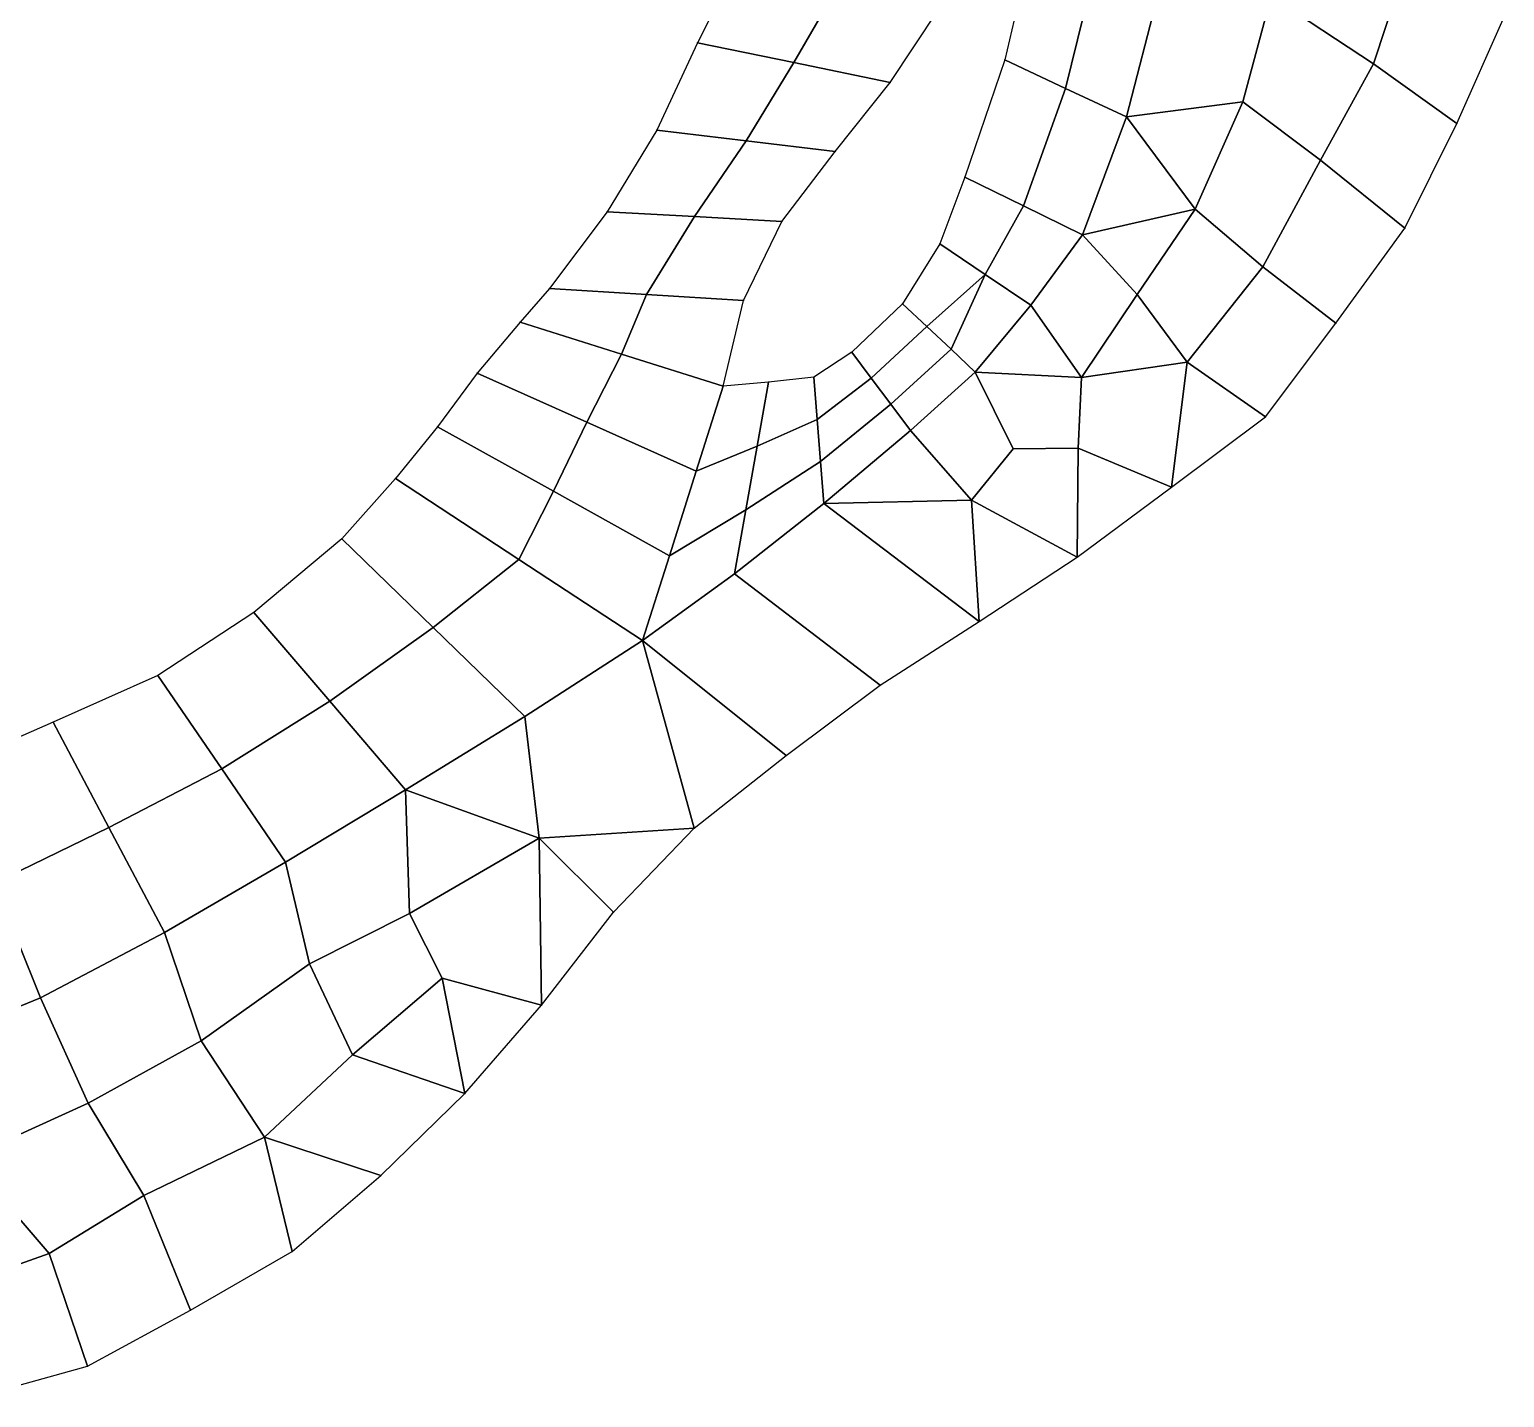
# Model space of a CAD drawing. Extents: x 380707 to 407438, y 6452841 to 6483357.
# Drawn here: x 397169.7 to 397358, y 6455409.9 to 6455584.6 of the extents above; entities that cross this region are included whole.
import ezdxf

# ---------------------------------------------------------------- set-up
doc = ezdxf.new("R2010")
doc.units = 0
for name, color, linetype in [('MESH_BOUND', 25, 'CONTINUOUS'), ('MESH_ELEMS', 18, 'CONTINUOUS'), ('MESH_NODES', 18, 'CONTINUOUS')]:
    doc.layers.add(name, color=color, linetype=linetype)

msp = doc.modelspace()

# ---------------------------------------------------------------- linework, layer by layer
at = {"layer": 'MESH_BOUND', "color": 25}
for points in [[(397297.803, 6455596.08, -0.499), (397294.219, 6455580.69, -0.359)], [(397260.52, 6455593.83, -0.52), (397254.986, 6455582.87, -0.376)], [(397279.58, 6455577.81, -0.167), (397285.732, 6455587.06, -0.154)], [(397351.928, 6455572.58, 0.582), (397358.007, 6455586.28, 0.877)], [(397254.986, 6455582.87, -0.376), (397249.817, 6455571.73, -0.59)], [(397294.219, 6455580.69, -0.359), (397289.119, 6455565.73, -0.667)], [(397272.576, 6455569, -0.187), (397279.58, 6455577.81, -0.167)], [(397249.817, 6455571.73, -0.59), (397243.484, 6455561.28, -0.424)], [(397345.3, 6455559.19, 0.297), (397351.928, 6455572.58, 0.582)], [(397265.764, 6455560.07, -0.288), (397272.576, 6455569, -0.187)], [(397289.119, 6455565.73, -0.667), (397285.935, 6455557.21, -0.602)], [(397243.484, 6455561.28, -0.424), (397236.086, 6455551.5, -0.094)], [(397260.859, 6455549.96, -0.101), (397265.764, 6455560.07, -0.288)], [(397336.489, 6455547.06, 0.358), (397345.3, 6455559.19, 0.297)], [(397285.935, 6455557.21, -0.602), (397281.167, 6455549.53, -0.551)], [(397236.086, 6455551.5, -0.094), (397232.347, 6455547.21, -0.043)], [(397258.27, 6455539.01, -0.516), (397260.859, 6455549.96, -0.101)], [(397281.167, 6455549.53, -0.551), (397274.68, 6455543.37, -0.509)], [(397232.347, 6455547.21, -0.043), (397226.869, 6455540.69, -0.152)], [(397327.499, 6455535.11, 0.377), (397336.489, 6455547.06, 0.358)], [(397274.68, 6455543.37, -0.509), (397269.826, 6455540.16, -0.412)], [(397226.869, 6455540.69, -0.152), (397221.806, 6455533.84, -0.246)], [(397264.068, 6455539.53, -0.317), (397258.27, 6455539.01, -0.516)], [(397269.826, 6455540.16, -0.412), (397264.068, 6455539.53, -0.317)], [(397315.483, 6455526.14, 0.491), (397327.499, 6455535.11, 0.377)], [(397221.806, 6455533.84, -0.246), (397216.439, 6455527.24, -0.351)], [(397216.439, 6455527.24, -0.351), (397209.573, 6455519.53, -0.484)], [(397303.467, 6455517.18, 0.58), (397315.483, 6455526.14, 0.491)], [(397209.573, 6455519.53, -0.484), (397198.367, 6455510.1, -0.619)], [(397290.929, 6455508.96, 0.463), (397303.467, 6455517.18, 0.58)], [(397198.367, 6455510.1, -0.619), (397186.122, 6455502.07, -0.613)], [(397278.33, 6455500.84, 0.593), (397290.929, 6455508.96, 0.463)], [(397186.122, 6455502.07, -0.613), (397172.752, 6455496.1, -0.556)], [(397266.332, 6455491.87, 0.96), (397278.33, 6455500.84, 0.593)], [(397172.752, 6455496.1, -0.556), (397159.332, 6455490.23, -0.4)], [(397254.557, 6455482.59, 0.95), (397266.332, 6455491.87, 0.96)], [(397244.256, 6455471.85, 0.877), (397254.557, 6455482.59, 0.95)], [(397235.094, 6455459.99, 0.796), (397244.256, 6455471.85, 0.877)], [(397225.301, 6455448.68, 0.384), (397235.094, 6455459.99, 0.796)], [(397214.555, 6455438.23, 0.47), (397225.301, 6455448.68, 0.384)], [(397203.263, 6455428.5, 0.379), (397214.555, 6455438.23, 0.47)], [(397190.266, 6455421.03, 0.296), (397203.263, 6455428.5, 0.379)], [(397177.141, 6455413.86, 0.366), (397190.266, 6455421.03, 0.296)], [(397162.69, 6455409.87, 0.477), (397177.141, 6455413.86, 0.366)]]:
    msp.add_polyline3d(points, dxfattribs=at)
at = {"layer": 'MESH_ELEMS', "color": 178}
for points in [[(397346.089, 6455594.78, 0.524), (397332.292, 6455605.47, 0.469), (397328.221, 6455588.84, 0.421), (397341.287, 6455580.17, 0.492)], [(397297.803, 6455596.08, -0.499), (397294.219, 6455580.69, -0.359), (397301.983, 6455577.04, -0.785), (397305.792, 6455592.6, -0.606)], [(397267.283, 6455580.34, -0.7), (397273.126, 6455590.44, -0.676), (397260.52, 6455593.83, -0.52), (397254.986, 6455582.87, -0.376)], [(397358.007, 6455586.28, 0.877), (397346.089, 6455594.78, 0.524), (397341.287, 6455580.17, 0.492), (397351.928, 6455572.58, 0.582)], [(397305.792, 6455592.6, -0.606), (397301.983, 6455577.04, -0.785), (397309.746, 6455573.4, 0.222), (397313.782, 6455589.13, -0.028)], [(397279.58, 6455577.81, -0.167), (397285.732, 6455587.06, -0.154), (397273.126, 6455590.44, -0.676), (397267.283, 6455580.34, -0.7)], [(397313.782, 6455589.13, -0.028), (397309.746, 6455573.4, 0.222), (397324.622, 6455575.33, 0.335), (397328.221, 6455588.84, 0.421)], [(397324.622, 6455575.33, 0.335), (397334.526, 6455567.87, 0.301), (397341.287, 6455580.17, 0.492), (397328.221, 6455588.84, 0.421)], [(397261.196, 6455570.37, -0.856), (397267.283, 6455580.34, -0.7), (397254.986, 6455582.87, -0.376), (397249.817, 6455571.73, -0.59)], [(397272.576, 6455569, -0.187), (397279.58, 6455577.81, -0.167), (397267.283, 6455580.34, -0.7), (397261.196, 6455570.37, -0.856)], [(397294.219, 6455580.69, -0.359), (397289.119, 6455565.73, -0.667), (397296.626, 6455562.04, -0.712), (397301.983, 6455577.04, -0.785)], [(397334.526, 6455567.87, 0.301), (397345.3, 6455559.19, 0.297), (397351.928, 6455572.58, 0.582), (397341.287, 6455580.17, 0.492)], [(397301.983, 6455577.04, -0.785), (397296.626, 6455562.04, -0.712), (397304.133, 6455558.35, -0.284), (397309.746, 6455573.4, 0.222)], [(397324.622, 6455575.33, 0.335), (397309.746, 6455573.4, 0.222), (397318.54, 6455561.63, 0.394), (397324.622, 6455575.33, 0.335)], [(397334.526, 6455567.87, 0.301), (397324.622, 6455575.33, 0.335), (397318.54, 6455561.63, 0.394), (397327.159, 6455554.25, 0.296)], [(397318.54, 6455561.63, 0.394), (397309.746, 6455573.4, 0.222), (397304.133, 6455558.35, -0.284), (397318.54, 6455561.63, 0.394)], [(397254.624, 6455560.68, -0.792), (397261.196, 6455570.37, -0.856), (397249.817, 6455571.73, -0.59), (397243.484, 6455561.28, -0.424)], [(397265.764, 6455560.07, -0.288), (397272.576, 6455569, -0.187), (397261.196, 6455570.37, -0.856), (397254.624, 6455560.68, -0.792)], [(397345.3, 6455559.19, 0.297), (397334.526, 6455567.87, 0.301), (397327.159, 6455554.25, 0.296), (397336.489, 6455547.06, 0.358)], [(397289.119, 6455565.73, -0.667), (397285.935, 6455557.21, -0.602), (397291.732, 6455553.29, -0.834), (397296.626, 6455562.04, -0.712)], [(397296.626, 6455562.04, -0.712), (397291.732, 6455553.29, -0.834), (397297.529, 6455549.38, -0.254), (397304.133, 6455558.35, -0.284)], [(397304.133, 6455558.35, -0.284), (397311.102, 6455550.73, 0.371), (397318.54, 6455561.63, 0.394), (397304.133, 6455558.35, -0.284)], [(397311.102, 6455550.73, 0.371), (397317.481, 6455542.07, 0.337), (397327.159, 6455554.25, 0.296), (397318.54, 6455561.63, 0.394)], [(397248.473, 6455550.73, -0.616), (397254.624, 6455560.68, -0.792), (397243.484, 6455561.28, -0.424), (397236.086, 6455551.5, -0.094)], [(397260.859, 6455549.96, -0.101), (397265.764, 6455560.07, -0.288), (397254.624, 6455560.68, -0.792), (397248.473, 6455550.73, -0.616)], [(397311.102, 6455550.73, 0.371), (397304.133, 6455558.35, -0.284), (397297.529, 6455549.38, -0.254), (397304.002, 6455540.12, 0.412)], [(397285.935, 6455557.21, -0.602), (397281.167, 6455549.53, -0.551), (397284.265, 6455546.63, -0.561), (397291.732, 6455553.29, -0.834)], [(397327.159, 6455554.25, 0.296), (397317.481, 6455542.07, 0.337), (397327.499, 6455535.11, 0.377), (397336.489, 6455547.06, 0.358)], [(397291.732, 6455553.29, -0.834), (397284.265, 6455546.63, -0.561), (397287.362, 6455543.73, -0.524), (397291.732, 6455553.29, -0.834)], [(397291.732, 6455553.29, -0.834), (397287.362, 6455543.73, -0.524), (397290.459, 6455540.83, -0.245), (397297.529, 6455549.38, -0.254)], [(397245.309, 6455543.11, -0.764), (397248.473, 6455550.73, -0.616), (397236.086, 6455551.5, -0.094), (397232.347, 6455547.21, -0.043)], [(397258.27, 6455539.01, -0.516), (397260.859, 6455549.96, -0.101), (397248.473, 6455550.73, -0.616), (397245.309, 6455543.11, -0.764)], [(397317.481, 6455542.07, 0.337), (397311.102, 6455550.73, 0.371), (397304.002, 6455540.12, 0.412), (397317.481, 6455542.07, 0.337)], [(397281.167, 6455549.53, -0.551), (397274.68, 6455543.37, -0.509), (397277.18, 6455540.04, -0.724), (397284.265, 6455546.63, -0.561)], [(397290.459, 6455540.83, -0.245), (397304.002, 6455540.12, 0.412), (397297.529, 6455549.38, -0.254), (397290.459, 6455540.83, -0.245)], [(397240.854, 6455534.44, -1.135), (397245.309, 6455543.11, -0.764), (397232.347, 6455547.21, -0.043), (397226.869, 6455540.69, -0.152)], [(397284.265, 6455546.63, -0.561), (397277.18, 6455540.04, -0.724), (397279.679, 6455536.71, -0.494), (397287.362, 6455543.73, -0.524)], [(397254.838, 6455528.19, -0.964), (397258.27, 6455539.01, -0.516), (397245.309, 6455543.11, -0.764), (397240.854, 6455534.44, -1.135)], [(397277.18, 6455540.04, -0.724), (397274.68, 6455543.37, -0.509), (397269.826, 6455540.16, -0.412), (397270.25, 6455534.78, -0.582)], [(397287.362, 6455543.73, -0.524), (397279.679, 6455536.71, -0.494), (397282.178, 6455533.38, -0.061), (397290.459, 6455540.83, -0.245)], [(397236.606, 6455525.6, -1.347), (397240.854, 6455534.44, -1.135), (397226.869, 6455540.69, -0.152), (397221.806, 6455533.84, -0.246)], [(397295.289, 6455531.04, 0.446), (397290.459, 6455540.83, -0.245), (397282.178, 6455533.38, -0.061), (397289.958, 6455524.46, 0.377)], [(397295.289, 6455531.04, 0.446), (397303.604, 6455531.1, 0.383), (397304.002, 6455540.12, 0.412), (397290.459, 6455540.83, -0.245)], [(397303.604, 6455531.1, 0.383), (397315.483, 6455526.14, 0.491), (397317.481, 6455542.07, 0.337), (397304.002, 6455540.12, 0.412)], [(397327.499, 6455535.11, 0.377), (397317.481, 6455542.07, 0.337), (397315.483, 6455526.14, 0.491), (397327.499, 6455535.11, 0.377)], [(397262.612, 6455531.37, -0.686), (397264.068, 6455539.53, -0.317), (397258.27, 6455539.01, -0.516), (397254.838, 6455528.19, -0.964)], [(397270.25, 6455534.78, -0.582), (397269.826, 6455540.16, -0.412), (397264.068, 6455539.53, -0.317), (397262.612, 6455531.37, -0.686)], [(397279.679, 6455536.71, -0.494), (397277.18, 6455540.04, -0.724), (397270.25, 6455534.78, -0.582), (397270.674, 6455529.4, -0.408)], [(397282.178, 6455533.38, -0.061), (397279.679, 6455536.71, -0.494), (397270.674, 6455529.4, -0.408), (397271.099, 6455524.03, 0.054)], [(397232.206, 6455516.89, -1.571), (397236.606, 6455525.6, -1.347), (397221.806, 6455533.84, -0.246), (397216.439, 6455527.24, -0.351)], [(397251.406, 6455517.36, -0.76), (397254.838, 6455528.19, -0.964), (397240.854, 6455534.44, -1.135), (397236.606, 6455525.6, -1.347)], [(397270.674, 6455529.4, -0.408), (397270.25, 6455534.78, -0.582), (397262.612, 6455531.37, -0.686), (397261.156, 6455523.22, -0.46)], [(397282.178, 6455533.38, -0.061), (397271.099, 6455524.03, 0.054), (397289.958, 6455524.46, 0.377), (397282.178, 6455533.38, -0.061)], [(397261.156, 6455523.22, -0.46), (397262.612, 6455531.37, -0.686), (397254.838, 6455528.19, -0.964), (397251.406, 6455517.36, -0.76)], [(397271.099, 6455524.03, 0.054), (397270.674, 6455529.4, -0.408), (397261.156, 6455523.22, -0.46), (397259.701, 6455515.07, -0.168)], [(397289.958, 6455524.46, 0.377), (397303.467, 6455517.18, 0.58), (397303.604, 6455531.1, 0.383), (397295.289, 6455531.04, 0.446)], [(397303.604, 6455531.1, 0.383), (397303.467, 6455517.18, 0.58), (397315.483, 6455526.14, 0.491), (397303.604, 6455531.1, 0.383)], [(397216.439, 6455527.24, -0.351), (397209.573, 6455519.53, -0.484), (397221.257, 6455508.19, -1.642), (397232.206, 6455516.89, -1.571)], [(397247.974, 6455506.54, -0.096), (397251.406, 6455517.36, -0.76), (397236.606, 6455525.6, -1.347), (397232.206, 6455516.89, -1.571)], [(397278.33, 6455500.84, 0.593), (397290.929, 6455508.96, 0.463), (397271.099, 6455524.03, 0.054), (397259.701, 6455515.07, -0.168)], [(397289.958, 6455524.46, 0.377), (397271.099, 6455524.03, 0.054), (397290.929, 6455508.96, 0.463), (397289.958, 6455524.46, 0.377)], [(397290.929, 6455508.96, 0.463), (397303.467, 6455517.18, 0.58), (397289.958, 6455524.46, 0.377), (397290.929, 6455508.96, 0.463)], [(397259.701, 6455515.07, -0.168), (397261.156, 6455523.22, -0.46), (397251.406, 6455517.36, -0.76), (397247.974, 6455506.54, -0.096)], [(397209.573, 6455519.53, -0.484), (397198.367, 6455510.1, -0.619), (397208.043, 6455498.79, -2.04), (397221.257, 6455508.19, -1.642)], [(397232.206, 6455516.89, -1.571), (397221.257, 6455508.19, -1.642), (397232.941, 6455496.85, -0.209), (397247.974, 6455506.54, -0.096)], [(397259.701, 6455515.07, -0.168), (397247.974, 6455506.54, -0.096), (397266.332, 6455491.87, 0.96), (397278.33, 6455500.84, 0.593)], [(397198.367, 6455510.1, -0.619), (397186.122, 6455502.07, -0.613), (397194.269, 6455490.15, -1.871), (397208.043, 6455498.79, -2.04)], [(397221.257, 6455508.19, -1.642), (397208.043, 6455498.79, -2.04), (397217.719, 6455487.47, 0.04), (397232.941, 6455496.85, -0.209)], [(397254.557, 6455482.59, 0.95), (397247.974, 6455506.54, -0.096), (397232.941, 6455496.85, -0.209), (397234.78, 6455481.32, 0.82)], [(397254.557, 6455482.59, 0.95), (397266.332, 6455491.87, 0.96), (397247.974, 6455506.54, -0.096), (397254.557, 6455482.59, 0.95)], [(397186.122, 6455502.07, -0.613), (397172.752, 6455496.1, -0.556), (397179.848, 6455482.68, -1.804), (397194.269, 6455490.15, -1.871)], [(397208.043, 6455498.79, -2.04), (397194.269, 6455490.15, -1.871), (397202.415, 6455478.23, -0.25), (397217.719, 6455487.47, 0.04)], [(397172.752, 6455496.1, -0.556), (397159.332, 6455490.23, -0.4), (397165.231, 6455475.57, -1.392), (397179.848, 6455482.68, -1.804)], [(397217.719, 6455487.47, 0.04), (397234.78, 6455481.32, 0.82), (397232.941, 6455496.85, -0.209), (397217.719, 6455487.47, 0.04)], [(397194.269, 6455490.15, -1.871), (397179.848, 6455482.68, -1.804), (397186.944, 6455469.26, -0.109), (397202.415, 6455478.23, -0.25)], [(397218.235, 6455471.7, 0.454), (397217.719, 6455487.47, 0.04), (397202.415, 6455478.23, -0.25), (397205.455, 6455465.27, 0.556)], [(397234.78, 6455481.32, 0.82), (397217.719, 6455487.47, 0.04), (397218.235, 6455471.7, 0.454), (397234.78, 6455481.32, 0.82)], [(397179.848, 6455482.68, -1.804), (397165.231, 6455475.57, -1.392), (397171.131, 6455460.91, 0.073), (397186.944, 6455469.26, -0.109)], [(397234.78, 6455481.32, 0.82), (397244.256, 6455471.85, 0.877), (397254.557, 6455482.59, 0.95), (397234.78, 6455481.32, 0.82)], [(397222.406, 6455463.44, 0.701), (397235.094, 6455459.99, 0.796), (397234.78, 6455481.32, 0.82), (397218.235, 6455471.7, 0.454)], [(397244.256, 6455471.85, 0.877), (397234.78, 6455481.32, 0.82), (397235.094, 6455459.99, 0.796), (397244.256, 6455471.85, 0.877)], [(397186.944, 6455469.26, -0.109), (397191.617, 6455455.43, 0.451), (397205.455, 6455465.27, 0.556), (397202.415, 6455478.23, -0.25)], [(397165.231, 6455475.57, -1.392), (397151.851, 6455463.89, -1.085), (397154.586, 6455454.13, -0.015), (397171.131, 6455460.91, 0.073)], [(397205.455, 6455465.27, 0.556), (397210.967, 6455453.64, 0.599), (397222.406, 6455463.44, 0.701), (397218.235, 6455471.7, 0.454)], [(397171.131, 6455460.91, 0.073), (397177.21, 6455447.44, 0.436), (397191.617, 6455455.43, 0.451), (397186.944, 6455469.26, -0.109)], [(397191.617, 6455455.43, 0.451), (397199.709, 6455443.11, 0.459), (397210.967, 6455453.64, 0.599), (397205.455, 6455465.27, 0.556)], [(397225.301, 6455448.68, 0.384), (397222.406, 6455463.44, 0.701), (397210.967, 6455453.64, 0.599), (397225.301, 6455448.68, 0.384)], [(397225.301, 6455448.68, 0.384), (397235.094, 6455459.99, 0.796), (397222.406, 6455463.44, 0.701), (397225.301, 6455448.68, 0.384)], [(397177.21, 6455447.44, 0.436), (397171.131, 6455460.91, 0.073), (397154.586, 6455454.13, -0.015), (397161.768, 6455440.44, 0.47)], [(397184.312, 6455435.67, 0.209), (397199.709, 6455443.11, 0.459), (397191.617, 6455455.43, 0.451), (397177.21, 6455447.44, 0.436)], [(397214.555, 6455438.23, 0.47), (397225.301, 6455448.68, 0.384), (397210.967, 6455453.64, 0.599), (397199.709, 6455443.11, 0.459)], [(397172.224, 6455428.28, 0.372), (397184.312, 6455435.67, 0.209), (397177.21, 6455447.44, 0.436), (397161.768, 6455440.44, 0.47)], [(397203.263, 6455428.5, 0.379), (397199.709, 6455443.11, 0.459), (397184.312, 6455435.67, 0.209), (397190.266, 6455421.03, 0.296)], [(397199.709, 6455443.11, 0.459), (397203.263, 6455428.5, 0.379), (397214.555, 6455438.23, 0.47), (397199.709, 6455443.11, 0.459)], [(397157.26, 6455422.95, 0.472), (397172.224, 6455428.28, 0.372), (397161.768, 6455440.44, 0.47), (397157.26, 6455422.95, 0.472)], [(397190.266, 6455421.03, 0.296), (397184.312, 6455435.67, 0.209), (397172.224, 6455428.28, 0.372), (397177.141, 6455413.86, 0.366)], [(397172.224, 6455428.28, 0.372), (397157.26, 6455422.95, 0.472), (397162.69, 6455409.87, 0.477), (397177.141, 6455413.86, 0.366)]]:
    msp.add_3dface(points, dxfattribs=at)
at = {"layer": 'MESH_NODES', "color": 18}
for p in [(397254.986, 6455582.87, -0.376), (397267.283, 6455580.34, -0.7), (397294.219, 6455580.69, -0.359), (397341.287, 6455580.17, 0.492), (397279.58, 6455577.81, -0.167), (397301.983, 6455577.04, -0.785), (397324.622, 6455575.33, 0.335), (397309.746, 6455573.4, 0.222), (397249.817, 6455571.73, -0.59), (397351.928, 6455572.58, 0.582), (397261.196, 6455570.37, -0.856), (397272.576, 6455569, -0.187), (397334.526, 6455567.87, 0.301), (397289.119, 6455565.73, -0.667), (397296.626, 6455562.04, -0.712), (397318.54, 6455561.63, 0.394), (397243.484, 6455561.28, -0.424), (397254.624, 6455560.68, -0.792), (397265.764, 6455560.07, -0.288), (397304.133, 6455558.35, -0.284), (397345.3, 6455559.19, 0.297), (397285.935, 6455557.21, -0.602), (397327.159, 6455554.25, 0.296), (397291.732, 6455553.29, -0.834), (397236.086, 6455551.5, -0.094), (397248.473, 6455550.73, -0.616), (397311.102, 6455550.73, 0.371), (397260.859, 6455549.96, -0.101), (397281.167, 6455549.53, -0.551), (397297.529, 6455549.38, -0.254), (397232.347, 6455547.21, -0.043), (397284.265, 6455546.63, -0.561), (397336.489, 6455547.06, 0.358), (397245.309, 6455543.11, -0.764), (397274.68, 6455543.37, -0.509), (397287.362, 6455543.73, -0.524), (397226.869, 6455540.69, -0.152), (397290.459, 6455540.83, -0.245), (397317.481, 6455542.07, 0.337), (397258.27, 6455539.01, -0.516), (397264.068, 6455539.53, -0.317), (397269.826, 6455540.16, -0.412), (397277.18, 6455540.04, -0.724), (397304.002, 6455540.12, 0.412), (397279.679, 6455536.71, -0.494), (397327.499, 6455535.11, 0.377), (397221.806, 6455533.84, -0.246), (397240.854, 6455534.44, -1.135), (397270.25, 6455534.78, -0.582), (397282.178, 6455533.38, -0.061), (397262.612, 6455531.37, -0.686), (397270.674, 6455529.4, -0.408), (397295.289, 6455531.04, 0.446), (397303.604, 6455531.1, 0.383), (397254.838, 6455528.19, -0.964), (397216.439, 6455527.24, -0.351), (397236.606, 6455525.6, -1.347), (397315.483, 6455526.14, 0.491), (397271.099, 6455524.03, 0.054), (397289.958, 6455524.46, 0.377), (397261.156, 6455523.22, -0.46), (397209.573, 6455519.53, -0.484), (397232.206, 6455516.89, -1.571), (397251.406, 6455517.36, -0.76), (397303.467, 6455517.18, 0.58), (397259.701, 6455515.07, -0.168), (397198.367, 6455510.1, -0.619), (397290.929, 6455508.96, 0.463), (397221.257, 6455508.19, -1.642), (397247.974, 6455506.54, -0.096), (397186.122, 6455502.07, -0.613), (397278.33, 6455500.84, 0.593), (397208.043, 6455498.79, -2.04), (397172.752, 6455496.1, -0.556), (397232.941, 6455496.85, -0.209), (397266.332, 6455491.87, 0.96), (397194.269, 6455490.15, -1.871), (397217.719, 6455487.47, 0.04), (397179.848, 6455482.68, -1.804), (397254.557, 6455482.59, 0.95), (397234.78, 6455481.32, 0.82), (397202.415, 6455478.23, -0.25), (397218.235, 6455471.7, 0.454), (397244.256, 6455471.85, 0.877), (397186.944, 6455469.26, -0.109), (397205.455, 6455465.27, 0.556), (397222.406, 6455463.44, 0.701), (397171.131, 6455460.91, 0.073), (397235.094, 6455459.99, 0.796), (397191.617, 6455455.43, 0.451), (397210.967, 6455453.64, 0.599), (397225.301, 6455448.68, 0.384), (397177.21, 6455447.44, 0.436), (397199.709, 6455443.11, 0.459), (397214.555, 6455438.23, 0.47), (397184.312, 6455435.67, 0.209), (397172.224, 6455428.28, 0.372), (397203.263, 6455428.5, 0.379), (397190.266, 6455421.03, 0.296), (397177.141, 6455413.86, 0.366)]:
    msp.add_point(p, dxfattribs=at)

doc.saveas('drawing.dxf')
